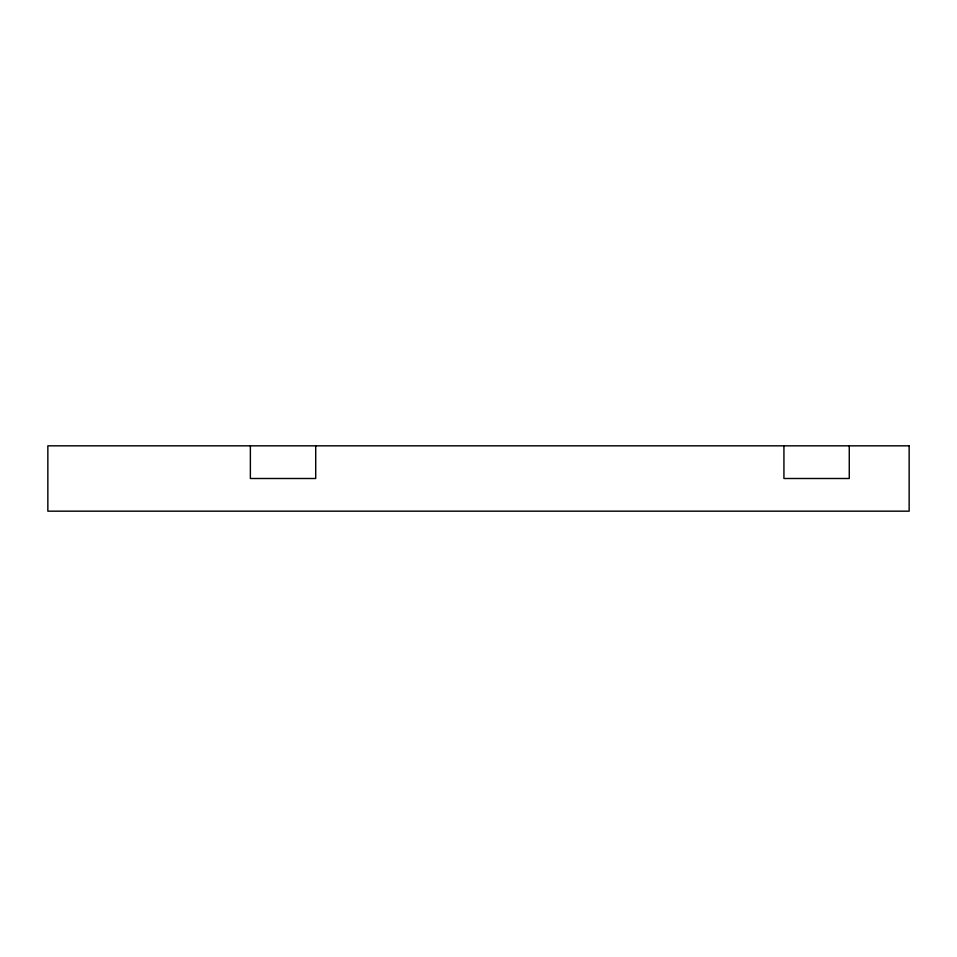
<?xml version="1.0" encoding="UTF-8"?>
<svg xmlns="http://www.w3.org/2000/svg" width="957" height="957" viewBox="0 0 957 957"><rect width="100%" height="100%" fill="white"/><g stroke="black" fill="none" stroke-linecap="round" stroke-linejoin="round"><path stroke-width="1.44" d="M849.266 445.83L849.266 478.5L783.927 478.5L783.927 445.83M315.714 445.83L315.714 478.5L250.375 478.5L250.375 445.83M909.15 445.83L47.85 445.83L47.85 511.17L909.15 511.17L909.15 445.83"/></g></svg>
